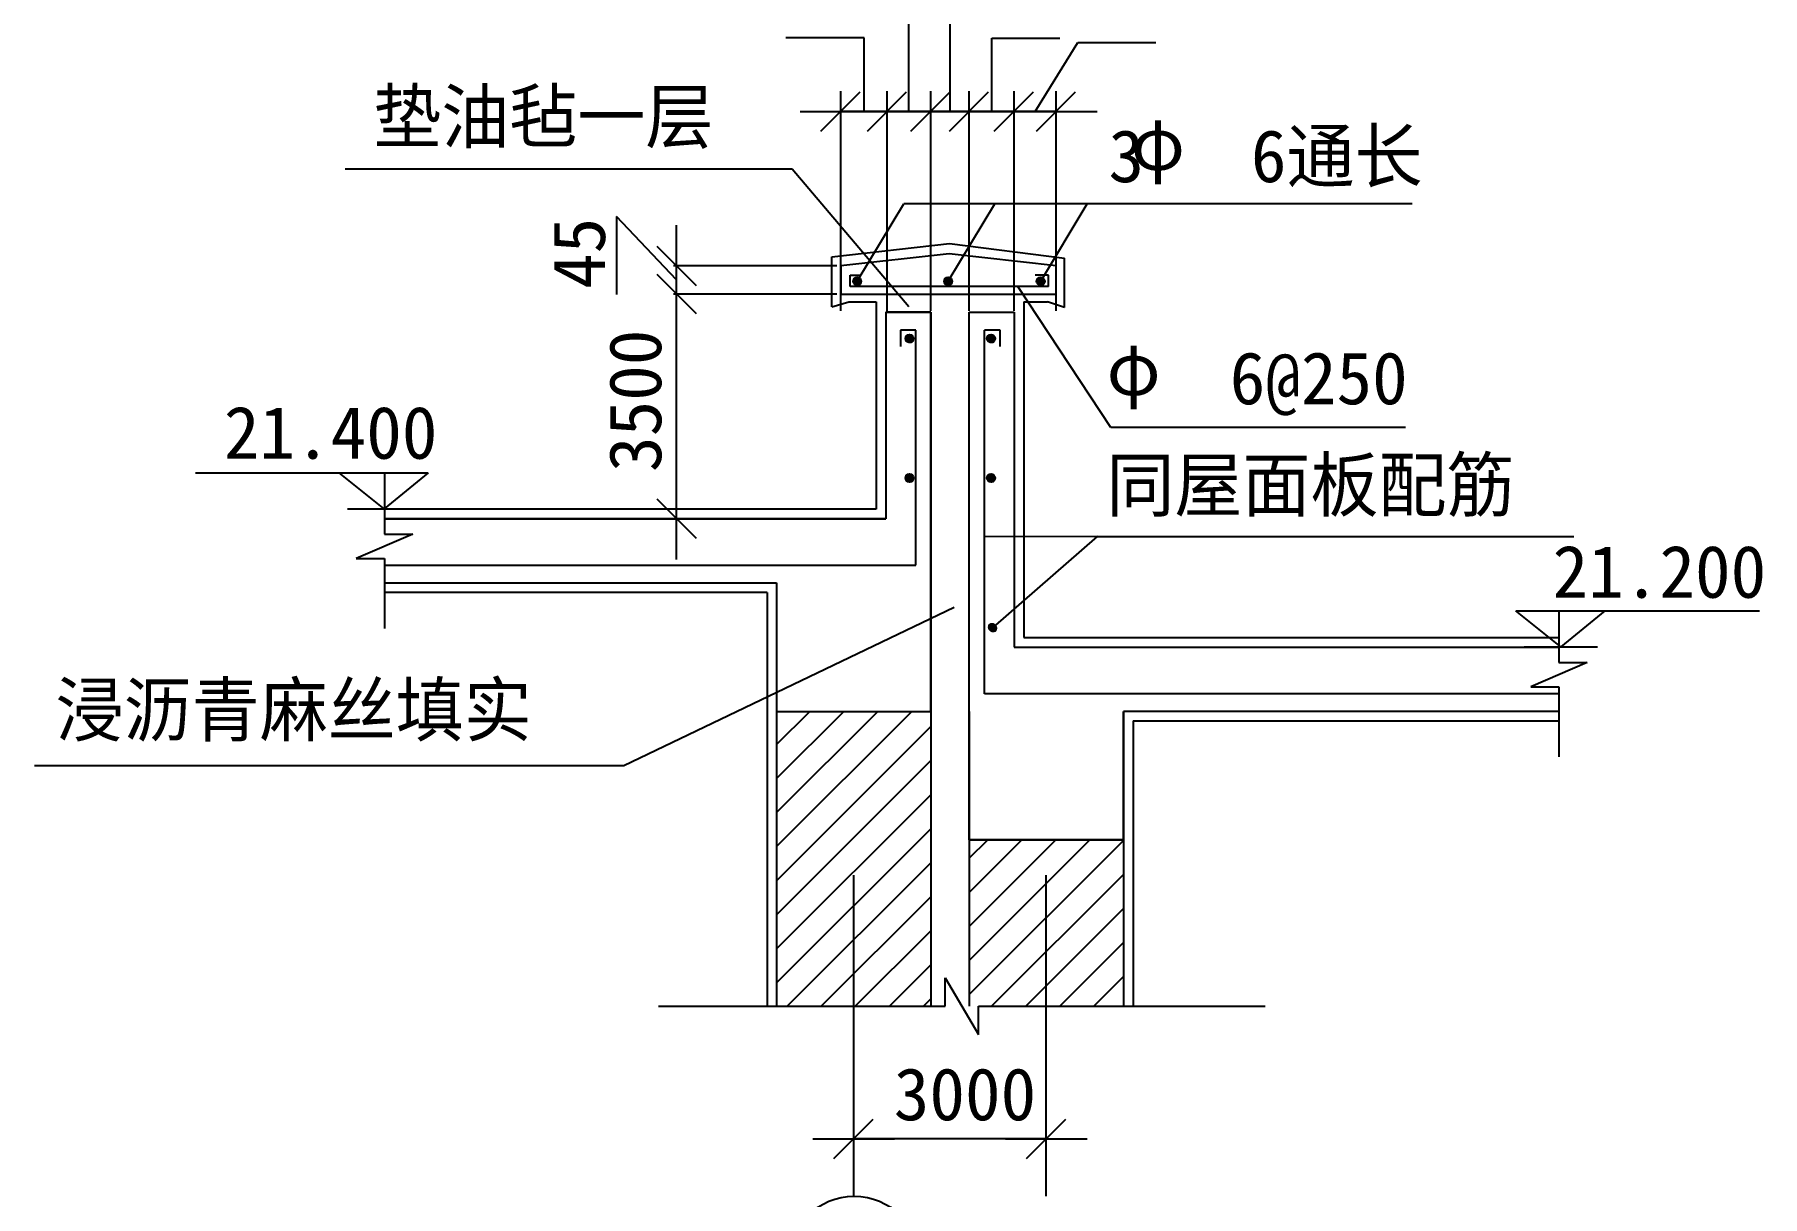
# Model space of a CAD drawing. Header units: metres. Extents: x 3333 to 67313, y 15903 to 106598.
# Drawn here: x 38799 to 65708, y 34846 to 52942 of the extents above; entities that cross this region are included whole.
import ezdxf

# ---------------------------------------------------------------- set-up
doc = ezdxf.new("R2010")
doc.units = ezdxf.units.M
for name, color, linetype in [('AXIS', 3, 'Continuous'), ('DIM', 3, 'Continuous'), ('OTHER', 7, 'Continuous'), ('PUB_DIM', 3, 'Continuous'), ('PUB_HATCH', 5, 'Continuous'), ('PUB_TEXT', 7, 'Continuous'), ('PUB_WALL', 5, 'Continuous'), ('S_FLOOR', 2, 'Continuous'), ('S_WALL', 7, 'Continuous')]:
    doc.layers.add(name, color=color, linetype=linetype)

# ---------------------------------------------------------------- blocks, each defined once
blk = doc.blocks.new('_DIMX')
blk.add_line((-150, 0), (150, 0))
blk.add_lwpolyline([(-73.09, -73.09), (71.22, 71.29)])

msp = doc.modelspace()

# ---------------------------------------------------------------- hatches: boundary and pattern name
at = {"layer": 'PUB_DIM'}
h = msp.add_hatch(dxfattribs=at)
h.set_pattern_fill('SOLID')
h.paths.add_polyline_path([(51547.16, 49099.67, 1), (51673.05, 49099.67, 1)])
h = msp.add_hatch(dxfattribs=at)
h.set_pattern_fill('SOLID')
h.paths.add_polyline_path([(52964.26, 49099.67, 1), (53090.15, 49099.67, 1)])
h = msp.add_hatch(dxfattribs=at)
h.set_pattern_fill('SOLID')
h.paths.add_polyline_path([(54405.06, 49099.67, 1), (54530.95, 49099.67, 1)])
h = msp.add_hatch(dxfattribs=at)
h.set_pattern_fill('SOLID')
h.paths.add_polyline_path([(52361.8, 48207.06, 1), (52487.69, 48207.06, 1)])
h = msp.add_hatch(dxfattribs=at)
h.set_pattern_fill('SOLID')
h.paths.add_polyline_path([(53631.31, 48207.06, 1), (53757.2, 48207.06, 1)])
h = msp.add_hatch(dxfattribs=at)
h.set_pattern_fill('SOLID')
h.paths.add_polyline_path([(52361.8, 46035.46, 1), (52487.69, 46035.46, 1)])
h = msp.add_hatch(dxfattribs=at)
h.set_pattern_fill('SOLID')
h.paths.add_polyline_path([(53631.31, 46035.46, 1), (53757.2, 46035.46, 1)])
h = msp.add_hatch(dxfattribs=at)
h.set_pattern_fill('SOLID')
h.paths.add_polyline_path([(53657.42, 43707.06, 1), (53783.31, 43707.06, 1)])

# ---------------------------------------------------------------- linework, layer by layer
for p, q in [((52416.71, 51745.3), (52416.71, 54039.2)), ((53055.56, 51745.3), (53055.56, 54033.85)), ((51716.71, 52891.91), (50499.71, 52891.91)), ((51716.71, 51745.3), (51716.71, 52891.91)), ((53705.56, 51745.3), (53705.56, 52887.87)), ((53705.56, 52887.87), (54764.73, 52887.87)), ((54382.86, 51745.3), (55045.66, 52820.66)), ((55045.66, 52820.66), (56258.9, 52820.66)), ((53385.56, 51745.3), (53325.56, 51745.3)), ((53325.56, 51745.3), (53385.56, 51745.3)), ((48798.55, 49119.68), (47862.48, 50105.82)), ((47862.48, 50105.82), (47862.48, 48892.53)), ((41307.24, 46117.78), (44926.74, 46117.78)), ((61867.07, 43966.26), (65663.82, 43966.26))]:
    msp.add_line(p, q)
at = {"layer": 'AXIS'}
for p, q in [((51555.57, 34849.95), (51555.57, 39850.36)), ((54555.57, 34849.95), (54555.57, 39850.36)), ((54555.37, 35744.84), (51555.77, 35744.84))]:
    msp.add_line(p, q, dxfattribs=at)
msp.add_circle((51564.02, 33834.62), 1015.88, dxfattribs=at)
at = {"layer": 'OTHER'}
for p, q in [((44248.77, 46111.07), (44248.77, 45161.07)), ((44688.77, 45161.01), (43808.77, 44781.07)), ((44248.77, 45161.07), (44688.77, 45161.01)), ((43808.77, 44781.07), (44248.77, 44781.27)), ((44248.77, 44781.27), (44248.77, 43691.07)), ((62538.48, 43966.26), (62538.48, 43161.07)), ((62978.48, 43160.97), (62098.48, 42781.07)), ((62538.48, 43161.07), (62978.48, 43160.97)), ((62098.48, 42781.07), (62538.48, 42780.98)), ((62538.48, 42780.98), (62538.48, 41691.07)), ((52978.32, 37808.29), (52978.96, 38248.29)), ((52978.96, 38248.29), (53498.12, 37368.29)), ((48515.12, 37808.29), (52978.32, 37808.29)), ((53498.12, 37368.29), (53498.32, 37808.29)), ((53498.32, 37808.29), (57961.51, 37808.29))]:
    msp.add_line(p, q, dxfattribs=at)
at = {"layer": 'PUB_DIM'}
for p, q in [((51355.56, 48636.35), (51355.56, 52057.91)), ((52077.86, 48636.35), (52078.21, 52057.91)), ((52755.56, 48636.35), (52755.66, 52057.91)), ((53355.56, 48636.35), (53354.86, 52057.91)), ((54055.56, 48636.35), (54054.55, 52057.91)), ((54710.16, 48636.35), (54709.94, 52057.91)), ((52077.66, 51745.3), (51355.76, 51745.3)), ((52077.86, 48636.35), (52077.86, 51795.3)), ((52755.36, 51745.3), (52078.06, 51745.3)), ((52755.56, 48636.35), (52755.56, 51795.3)), ((53355.36, 51745.3), (52755.76, 51745.3)), ((53355.56, 48636.35), (53355.56, 51795.3)), ((54055.36, 51745.3), (53355.76, 51745.3)), ((54055.56, 48636.35), (54055.56, 51795.3)), ((54709.96, 51745.3), (54055.76, 51745.3)), ((50597.74, 50843.18), (43633.95, 50843.18)), ((52412.54, 48702.1), (50597.74, 50843.18)), ((51610.11, 49099.67), (52334.69, 50306.96)), ((60254.88, 50306.96), (52334.69, 50306.96)), ((53027.2, 49099.67), (53751.79, 50306.96)), ((54468.01, 49099.67), (55192.59, 50306.96)), ((51215.74, 49481.7), (53045.52, 49687.66)), ((53045.52, 49687.66), (54839.92, 49461.49)), ((51295.57, 49338.28), (48748.55, 49338.28)), ((48798.55, 48901.28), (48798.55, 49338.08)), ((51215.74, 48698.74), (51215.74, 49481.7)), ((54839.92, 48692.48), (54839.92, 49461.49)), ((55559.73, 46820.51), (54114.2, 49020.28)), ((51295.57, 48901.08), (48748.55, 48901.08)), ((51295.57, 48901.08), (48748.55, 48901.08)), ((48798.55, 45401.28), (48798.55, 48900.88)), ((51215.74, 48698.74), (51482.51, 48781.24)), ((51482.51, 48781.24), (51905.57, 48781.24)), ((51905.57, 48781.24), (51905.57, 45551.07)), ((54205.57, 48781.24), (54573.15, 48781.24)), ((54205.57, 48781.24), (54205.57, 43551.07)), ((54839.92, 48692.48), (54573.15, 48781.24)), ((60151.37, 46820.51), (55559.73, 46820.51)), ((44241.13, 45557.53), (43541.61, 46117.78)), ((44926.74, 46117.78), (44241.13, 45557.53)), ((43671.03, 45557.53), (44811.23, 45557.53)), ((51905.57, 45551.07), (44248.77, 45551.07)), ((55345.87, 45122.26), (53592.82, 45117.47)), ((55345.87, 45122.26), (53720.37, 43707.06)), ((55345.87, 45122.26), (62772.54, 45122.26)), ((50205.57, 44251.07), (44248.77, 44251.07)), ((50205.57, 44251.07), (50205.57, 37812.26)), ((47977.46, 41554.95), (53120.5, 44025.87)), ((62566.59, 43406), (61867.07, 43966.26)), ((63252.2, 43966.26), (62566.59, 43406)), ((54205.57, 43551.07), (62538.48, 43551.07)), ((61996.49, 43406), (63136.69, 43406)), ((55905.57, 42251.07), (62538.48, 42251.07)), ((55905.57, 42251.07), (55905.57, 37812.26)), ((38798.81, 41554.95), (47977.46, 41554.95))]:
    msp.add_line(p, q, dxfattribs=at)
for centre in [(51610.11, 49099.67), (53027.2, 49099.67), (54468.01, 49099.67), (52424.74, 48207.06), (53694.26, 48207.06), (52424.74, 46035.46), (53694.26, 46035.46)]:
    msp.add_circle(centre, 62.95, dxfattribs=at)
at = {"layer": 'PUB_HATCH'}
for p, q in [((50355.57, 41885.01), (50871.63, 42401.07)), ((50355.57, 41354.68), (51401.96, 42401.07)), ((50355.57, 40824.35), (51932.29, 42401.07)), ((50355.57, 40294.02), (52462.62, 42401.07)), ((50355.57, 39763.69), (52755.57, 42163.69)), ((50355.57, 39233.36), (52755.57, 41633.36)), ((50355.57, 38703.03), (52755.57, 41103.03)), ((50355.57, 38172.7), (52755.57, 40572.7)), ((53355.57, 40112.04), (53644.6, 40401.07)), ((53355.57, 39581.71), (54174.93, 40401.07)), ((53355.57, 39051.38), (54705.26, 40401.07)), ((53355.57, 38521.05), (55235.59, 40401.07)), ((53355.57, 37990.72), (55755.57, 40390.72)), ((50525.46, 37812.26), (52755.57, 40042.37)), ((53704.05, 37808.87), (55755.57, 39860.39)), ((51055.79, 37812.26), (52755.57, 39512.04)), ((54235.26, 37809.75), (55755.57, 39330.06)), ((51586.12, 37812.26), (52755.57, 38981.71)), ((54766.47, 37810.62), (55755.57, 38799.73)), ((52116.45, 37812.26), (52755.57, 38451.38)), ((55297.67, 37811.5), (55755.57, 38269.4)), ((52646.78, 37812.26), (52755.57, 37921.05))]:
    msp.add_line(p, q, dxfattribs=at)
at = {"layer": 'PUB_WALL'}
for p, q in [((53044.52, 49526.44), (51355.57, 49338.25)), ((54710.12, 49338.25), (53044.52, 49526.44)), ((51355.57, 49338.25), (51355.57, 48901.07)), ((54710.12, 48901.07), (54710.12, 49338.25)), ((51355.57, 48901.07), (54710.12, 48901.07)), ((52755.57, 48620.61), (52055.57, 48620.61)), ((52055.57, 48620.61), (52055.57, 45401.07)), ((52755.57, 44401.07), (52755.57, 48620.61)), ((53355.57, 42401.07), (53355.57, 48620.61)), ((53355.57, 48620.61), (54055.57, 48620.61)), ((54055.57, 48620.61), (54055.57, 43401.07)), ((52055.57, 45401.07), (44248.77, 45401.07)), ((44248.77, 44401.07), (50355.57, 44401.07)), ((50355.57, 44401.07), (50355.57, 42401.07)), ((52755.57, 42401.07), (52755.57, 44401.07)), ((54055.57, 43401.07), (62538.48, 43401.07)), ((50355.57, 42401.07), (50355.57, 37812.26)), ((50355.57, 42401.07), (52755.57, 42401.07)), ((52755.57, 42401.07), (52755.57, 37812.26)), ((53355.57, 42401.07), (53355.57, 37808.29)), ((53355.57, 40401.07), (53355.57, 42401.07)), ((55755.57, 42401.07), (55755.57, 37812.26)), ((62538.48, 42401.07), (55755.57, 42401.07)), ((55755.57, 42401.07), (55755.57, 40401.07)), ((53355.57, 40401.07), (53355.57, 37808.29)), ((55755.57, 40401.07), (53355.57, 40401.07)), ((55755.57, 40401.07), (55755.57, 37812.26))]:
    msp.add_line(p, q, dxfattribs=at)
at = {"layer": 'S_FLOOR'}
for p, q in [((53044.52, 49526.44), (51355.57, 49338.25)), ((54710.12, 49338.25), (53044.52, 49526.44)), ((51355.57, 49338.25), (51355.57, 48901.07)), ((54710.12, 48901.07), (54710.12, 49338.25)), ((51500.1, 49194.49), (51664.02, 49194.49)), ((51500.1, 49020.28), (51500.1, 49194.49)), ((54588.64, 49020.28), (51500.1, 49020.28)), ((54588.64, 49194.49), (54381.59, 49194.49)), ((54588.64, 49020.28), (54588.64, 49194.49)), ((51355.57, 48901.07), (54710.12, 48901.07)), ((52055.57, 48620.61), (52755.57, 48620.61)), ((52055.57, 48620.61), (52055.57, 45401.07)), ((52755.57, 48620.61), (52755.57, 42401.07)), ((53355.57, 48620.61), (54055.57, 48620.61)), ((53355.57, 40401.07), (53355.57, 48620.61)), ((54055.57, 48620.61), (54055.57, 43401.07)), ((52521.59, 48340.19), (52283.87, 48340.19)), ((52283.87, 48340.19), (52283.87, 48081.61)), ((52521.59, 44678.38), (52521.59, 48340.19)), ((53836.52, 48340.19), (53592.82, 48340.19)), ((53592.82, 42671.62), (53592.82, 48340.19)), ((53836.52, 48081.61), (53836.52, 48340.19)), ((44248.77, 45401.07), (52055.57, 45401.07)), ((44248.77, 44678.38), (52521.59, 44678.38)), ((44248.77, 44401.07), (50355.57, 44401.07)), ((50355.57, 44401.07), (50355.57, 42401.07)), ((54055.57, 43401.07), (62538.48, 43401.07)), ((62538.48, 42671.62), (53592.82, 42671.62)), ((50355.57, 42401.07), (52755.57, 42401.07)), ((62538.48, 42401.07), (55755.57, 42401.07)), ((55755.57, 40401.07), (55755.57, 42401.07)), ((53355.57, 40401.07), (55755.57, 40401.07))]:
    msp.add_line(p, q, dxfattribs=at)
at = {"layer": 'S_WALL'}
for p, q in [((50355.57, 42401.07), (50355.57, 37812.26)), ((52755.57, 42401.07), (52755.57, 37812.26)), ((53355.57, 40401.07), (53355.57, 37808.29)), ((55755.57, 40401.07), (55755.57, 37812.26))]:
    msp.add_line(p, q, dxfattribs=at)

# ---------------------------------------------------------------- block references
at = {"layer": 'DIM', "xscale": 4.24, "yscale": 4.24, "zscale": 4.24}
for p in [(51355.76, 51745.3), (52078.06, 51745.3), (52755.76, 51745.3), (53355.36, 51745.3), (54055.76, 51745.3), (54709.96, 51745.3), (51555.77, 35744.84), (54555.37, 35744.84)]:
    msp.add_blockref('_DIMX', p, dxfattribs=at)
at = {"layer": 'DIM', "xscale": 4.24, "yscale": 4.24, "zscale": 4.24, "rotation": 90}
for p in [(48798.55, 49338.28), (48798.55, 48900.88), (48798.55, 45401.28)]:
    msp.add_blockref('_DIMX', p, dxfattribs=at)

# ---------------------------------------------------------------- texts
for s, p in [('45', (47682.83, 48980.34)), ('3500', (48558.36, 46129.11))]:
    msp.add_text(s, height=815, rotation=90).set_placement(p)
at = {"layer": 'PUB_DIM'}
for s, p in [('21.400', (41746.55, 46335.37)), ('21.200', (62440.23, 44169.74)), ('3000', (52179.8, 36031.58))]:
    msp.add_text(s, height=815, dxfattribs=at).set_placement(p)
at = {"layer": 'PUB_TEXT'}
for s, p in [('垫油毡一层', (44073.19, 51257.87)), ('3   6通长', (55523.87, 50642.73)), ('φ', (55873, 50833.49)), ('φ', (55494.26, 47325.83)), ('   6@250', (55748.26, 47183.43)), ('同屋面板配筋', (55489.96, 45522.72)), ('浸沥青麻丝填实', (39126.48, 42018.7))]:
    msp.add_text(s, height=815, dxfattribs=at).set_placement(p)

doc.saveas('drawing.dxf')
